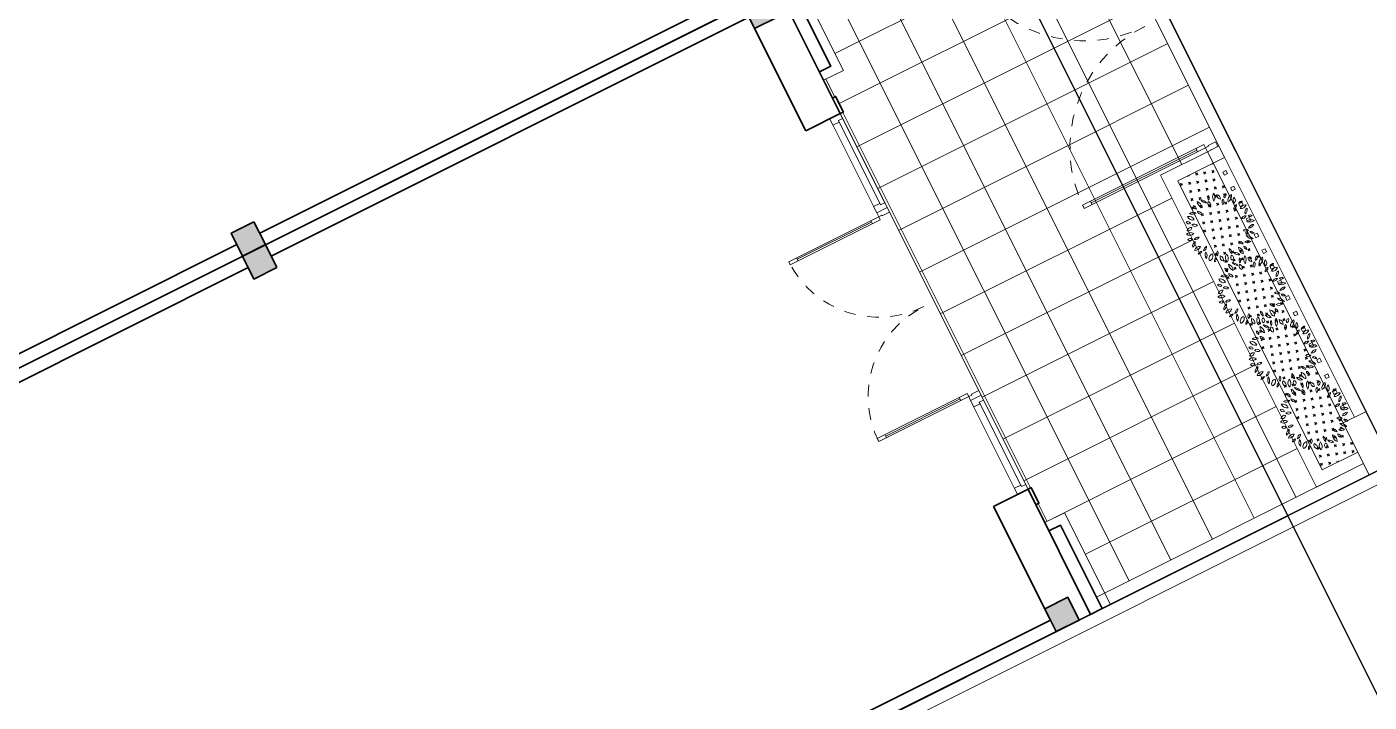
# Model space of a CAD drawing. Header units: millimetres. Extents: x 567980 to 569372, y 2065777 to 2066674.
# Drawn here: x 568890.78 to 568902.29, y 2066355.94 to 2066361.73 of the extents above; entities that cross this region are included whole.
import ezdxf
from ezdxf.xclip import XClip

# ---------------------------------------------------------------- set-up
doc = ezdxf.new("R2010")
doc.units = ezdxf.units.MM
doc.linetypes.add('CENTER', pattern=[3, 1.5, -0.5, 0.5, -0.5])
doc.linetypes.add('HIDDEN2', pattern=[0.1875, 0.125, -0.0625])
for name, color, linetype, lineweight in [('A-CAY', 76, 'Continuous', 13), ('A-COT VACH', 2, 'Continuous', 35), ('A-CUA', 25, 'Continuous', 5), ('A-HATCH', 251, 'Continuous', 5), ('A-NET THAY', 125, 'Continuous', 18), ('A-TUONG', 255, 'Continuous', 35), ('boDnv', 54, 'Continuous', 25)]:
    doc.layers.add(name, color=color, linetype=linetype, lineweight=lineweight)
for name, color, linetype in [('ChiaLo', 128, 'CENTER'), ('datOlienke', 42, 'Continuous'), ('LoLK', 6, 'Continuous'), ('QH', 7, 'Continuous'), ('ViaHeS', 32, 'Continuous')]:
    doc.layers.add(name, color=color, linetype=linetype)
doc.styles.add('rms', font='romans.shx', dxfattribs={"width": 0.7, "bigfont": 'vns.shx'})
doc.linetypes.add('ADL', pattern='A,0.125,-0.15,["++",rms,S=0.5,R=0,X=0,Y=-0.2245],-1.35,1.125', length=2.75)

# ---------------------------------------------------------------- blocks, each defined once
blk = doc.blocks.new('NEN')
at = {"layer": 'boDnv', "color": 10, "linetype": 'ADL', "ltscale": 0.25}
blk.add_lwpolyline([(183.1000518419314, -44.00051056360826), (207.084434135817, -30.04647894273512), (208.9432025138522, -23.81880578841083), (166.8907636174699, 60.26124556688592), (160.8205677996157, 62.46321092476137), (135.4051013182616, 51.38498669466935), (133.3512845874066, 45.72319474746473), (177.3711863950593, -42.29062090371735)], close=True, dxfattribs=at)
at = {"layer": 'ChiaLo', "ltscale": 5}
for points in [[(167.8871308831731, -25.56364891934209), (202.3205440560123, -8.34185873134993)], [(170.5710462371353, -30.92989512812346), (205.0044594099745, -13.70810494013131)]]:
    blk.add_lwpolyline(points, dxfattribs=at)
at = {"layer": 'datOlienke'}
blk.add_lwpolyline([(183.2288064891472, -45.08253165264614), (207.929454328143, -30.71177918626927), (210.0146404663101, -23.72550919861533), (167.6067212887574, 61.06529285456054), (160.7866246973863, 63.53928494360298), (134.6115844668821, 52.12997380155139), (132.2646801321534, 45.66022220952436), (176.6704280944541, -43.12505795946345)], close=True, dxfattribs=at)
at = {"layer": 'LoLK'}
for points in [[(202.3205440561287, -8.3418587311171), (199.6366287020501, -2.975612522335723), (183.0907028913498, -11.25101819681004), (185.7746182455448, -16.61726440605707)], [(205.0044594102073, -13.70810494013131), (202.3205440560123, -8.34185873134993), (185.7746182456613, -16.61726440628991), (188.4585335995071, -21.98351061483845)], [(210.0146404663101, -23.72550919908099), (205.0044594099745, -13.70810493989848), (196.5079029127955, -17.95763758360408), (204.023443931248, -32.9842826819513), (207.9294543283759, -30.71177918720059)]]:
    blk.add_lwpolyline(points, close=True, dxfattribs=at)
at = {"layer": 'ViaHeS'}
blk.add_lwpolyline([(183.2288064891472, -45.08253165264614), (207.929454328143, -30.71177918626927), (210.0146404663101, -23.72550919861533), (167.6067212887574, 61.06529285456054), (160.7866246973863, 63.53928494360298), (134.6115844668821, 52.12997380155139), (132.2646801321534, 45.66022220952436), (176.6704280944541, -43.12505795946345)], close=True, dxfattribs=at)
blk = doc.blocks.new('NEN NO1')
at = {"layer": 'datOlienke'}
blk.add_lwpolyline([(4.684403039282188, 4.990029911976308), (2.88064504833892, 33.50997008080594), (-2.434951908420771, 38.49999999674037), (-97.23954948573373, 38.49999999976717), (-102.5029849235434, 33.50694464612752), (-104.0073882085271, 4.993055354105309), (-99.27082364656962, 0), (-3.492459654808044e-09, -3.725290298461914e-09)], close=True, dxfattribs=at)
at = {"layer": 'LoLK'}
for points in [[(-19.6354118231684, 38.4999999969732), (-25.6354118231684, 38.49999999743886), (-25.63541182433255, 19.9999999969732), (-19.63541182363406, 19.99999999674037)], [(-13.63541182270274, 38.4999999969732), (-19.63541182293557, 38.4999999969732), (-19.63541182340123, 19.99999999674037), (-13.63541182363406, 19.99999999650754)], [(-2.43495190795511, 38.49999999650754), (-13.6354118231684, 38.49999999674037), (-13.63541182363406, 28.9999999969732), (3.165880379965529, 28.99999999604188), (2.880645049503073, 33.50997008034028)]]:
    blk.add_lwpolyline(points, close=True, dxfattribs=at)
blk = doc.blocks.new('cot 220')
at = {"layer": 'A-COT VACH'}
h = blk.add_hatch(color=256, dxfattribs=at)
h.dxf.hatch_style = 1
h.paths.add_polyline_path([(110.0000037951395, 109.9999999980937), (-109.9999962048605, 109.9999999980937), (-109.9999962048605, -110.0000000019063), (110.0000037951395, -110.0000000019063)])
blk.add_lwpolyline([(-109.9999962048605, -110.0000000019063), (110.0000037951395, -110.0000000019063), (110.0000037951395, 109.9999999980937), (-109.9999962048605, 109.9999999980937)], close=True, dxfattribs=at)
blk = doc.blocks.new('*U305')
for p, q in [((89.99999999999977, -100.0000000000003), (50, -100.0000000000002)), ((69.99999999999977, -100.0000000000002), (69.99999999999777, -1049.99999999752)), ((2309.999999995038, -100.0000000000036), (2349.999999995038, -100.0000000000038)), ((2329.999999995038, -100.0000000000037), (2329.999999995037, -1049.999999997523)), ((89.99999999999777, -1049.99999999752), (49.99999999999778, -1049.99999999752)), ((2309.999999995037, -1049.999999997523), (2349.999999995037, -1049.999999997523))]:
    blk.add_line(p, q)
for points in [[(2.067033413120839e-13, 133.3333333333338), (60.00000000000043, 133.3333333333336), (60.00000000000023, 39.99999999999983), (50.00000000000023, 39.99999999999986), (50, -1.13686837721616e-13), (0, 0)], [(2399.999999995039, 133.3333333333299), (2339.999999995039, 133.3333333333302), (2339.999999995039, 39.99999999999618), (2349.999999995039, 39.99999999999615), (2349.999999995039, -3.857601107227621e-12), (2399.999999995039, -3.999709654379641e-12)], [(50, -1.13686837721616e-13), (90, -2.273736754432321e-13), (89.99999999999754, -1149.99999999752), (49.99999999999778, -1149.99999999752)], [(2349.999999995039, -3.857601107227621e-12), (2309.999999995039, -3.715492560075601e-12), (2309.999999995037, -1149.999999997522), (2349.999999995037, -1149.999999997523)]]:
    blk.add_lwpolyline(points, close=True)
at = {"linetype": 'HIDDEN2'}
for centre, radius, start, end in [((49.99999999969573, 4.86714022619313e-10), 1149.999999998287, 270.0000392677513, 7.802421844452145e-15), ((2349.999999996896, 2.001691903135449e-09), 1149.999999999798, 180, 269.9999607322483)]:
    blk.add_arc(centre, radius, start, end, dxfattribs=at)
blk = doc.blocks.new('cot gia md a1')
at = {"layer": 'A-NET THAY'}
blk.add_lwpolyline([(880.0000001080334, 0), (880.0000001080334, -190), (0, -190), (0, -110)], dxfattribs=at)
at = {"layer": 'A-TUONG'}
blk.add_lwpolyline([(800.0000001080334, 0), (800.0000001080334, -110), (0, -110), (0, 0)], dxfattribs=at)
blk = doc.blocks.new('phao cua chinh mb a1')
at = {"layer": 'A-TUONG'}
blk.add_lwpolyline([(0, 0), (0, -30), (-150, -30), (-150, 0)], dxfattribs=at)
blk = doc.blocks.new('TRU CONG')
at = {"layer": 'A-NET THAY'}
blk.add_lwpolyline([(0, 0), (500, 0), (500, 220), (0, 220)], close=True, dxfattribs=at)
blk = doc.blocks.new('*U304')
for p, q in [((90.00000000000476, 1450), (50.00000000000477, 1450.000000000001)), ((70.0000000000003, 99.9999999999998), (70.00000000000476, 1450.000000000001)), ((3110.000000000006, 1449.999999999989), (3150.000000000006, 1449.999999999989)), ((3130.000000000001, 99.99999999998832), (3130.000000000006, 1449.999999999989)), ((90.0000000000003, 99.9999999999998), (50.00000000000053, 99.99999999999991)), ((3110.000000000001, 99.99999999998838), (3150.000000000001, 99.99999999998832))]:
    blk.add_line(p, q)
for points in [[(50, -1.4210854715202e-13), (90, -2.557953848736361e-13), (90.00000000000506, 1550.000000000001), (50.00000000000531, 1550.000000000001)], [(3150.000000000002, -1.159605744760484e-11), (3110.000000000002, -1.153921402874403e-11), (3110.000000000007, 1549.999999999988), (3150.000000000007, 1549.999999999989)], [(-5.028978692931289e-13, -133.3333333333338), (59.99999999999972, -133.3333333333339), (60.00000000000001, -40.00000000000014), (50.00000000000001, -40.00000000000011), (50, -1.4210854715202e-13), (0, 0)], [(3200.000000000001, -133.3333333333456), (3140.000000000001, -133.3333333333456), (3140.000000000002, -40.0000000000116), (3150.000000000002, -40.00000000001161), (3150.000000000002, -1.159605744760484e-11), (3200.000000000002, -1.173816599475686e-11)]]:
    blk.add_lwpolyline(points, close=True)
at = {"linetype": 'HIDDEN2'}
for centre, radius, start, end in [((49.9999999995899, -6.563141141668893e-10), 1550.000000001035, 0, 89.99996073224827), ((3150.000000002504, -2.714727997954469e-09), 1550.000000003072, 90.00003926775115, 180)]:
    blk.add_arc(centre, radius, start, end, dxfattribs=at)
blk = doc.blocks.new('*U336')
at = {"layer": 'A-NET THAY'}
blk.add_lwpolyline([(-0.015, -0.015), (0.015, -0.015), (0.015, 0.015), (-0.015, 0.015)], close=True, dxfattribs=at)
blk = doc.blocks.new('*U337')
at = {"layer": 'A-NET THAY', "color": 0, "linetype": 'ByBlock', "lineweight": -2, "transparency": 16777216}
for p in [(0, 0), (0.15, 0), (0.3, 0), (0.45, 0), (0.6, 0), (0.75, 0), (0.8999999999999999, 0), (1.05, 0), (1.2, 0), (1.35, 0), (1.5, 0), (1.65, 0), (1.8, 0), (1.95, 0), (2.1, 0), (2.25, 0)]:
    blk.add_blockref('*U336', p, dxfattribs=at)
blk = doc.blocks.new('mb-cay40')
at = {"color": 0, "linetype": 'ByBlock'}
for centre, radius, start, end in [((-426.9131589077006, 693.7752466762759), 54.12369999999999, 146.8150690002197, 244.0193430003837), ((-495.9196589076018, 674.7454466763011), 54.12369999999999, 326.8150690002197, 64.01934300038363), ((-299.5701589075907, 710.3054466762878), 100.1777, 149.4737229998766, 231.7585850006217), ((-447.8704589076224, 682.5084466762783), 100.1777, 329.4737229998766, 51.75858500062168), ((-230.6878589075932, 779.3904466762833), 98.06469999999999, 192.3059549999538, 259.6848969996826), ((-344.058958907699, 662.0099466762913), 98.06469999999999, 12.30595499995376, 79.68489699968265), ((-136.2343589076481, 736.8957466763095), 62.92479999999998, 125.4093320002077, 202.7100880001333), ((-230.740058907686, 763.8882466762698), 62.92479999999998, 305.4093320002077, 22.71008800013334), ((16.26654109236551, 684.2603466763248), 136.5301, 133.811686000385, 194.307733999988), ((-210.5471589076042, 749.0423466762695), 136.5301, 313.811686000385, 14.30773399998799), ((112.6560410923557, 711.3373466763078), 137.2196, 163.4642290000644, 212.7905639999698), ((-134.2428589076444, 676.0780466762808), 137.2196, 343.4642290000643, 32.79056399996983), ((138.3718410924193, 615.5002466762926), 80.63699999999999, 104.100357000399, 168.4650159999594), ((39.71864109238959, 709.8323466762886), 80.63699999999999, 284.100357000399, 348.4650159999595), ((-653.7485589076532, 502.9852466762604), 44.2471, 163.4933459999228, 274.4697339999847), ((-692.7238589076442, 471.4445466763245), 44.2471, 343.4933459999227, 94.46973399998471), ((-651.1445589076611, 493.6793466763265), 98.14920000000001, 3.318928999847402, 83.19036500059372), ((-541.5223589077068, 596.8183466762894), 98.14920000000001, 183.3189289998474, 263.1903650005937), ((-554.1702589076594, 555.716446676277), 69.85239999999999, 25.45365099951863, 116.6851969996846), ((-522.4680589076888, 648.1498466762605), 69.85239999999999, 205.4536509995186, 296.6851969996846), ((-390.4405589076341, 597.053746676309), 66.85079999999999, 168.8066020001733, 257.6390980002616), ((-470.3303589076386, 544.7297466762902), 66.85079999999999, 348.8066020001733, 77.63909800026163), ((-147.5025589076395, 637.821246676278), 79.6564, 145.524785000142, 220.8327340004014), ((-273.4387589076068, 630.8271466763035), 79.6564, 325.524785000142, 40.83273400040141), ((48.89724109234521, 562.139746676261), 68.7981, 103.8913859995158, 198.9039470000852), ((-32.70725890767062, 606.6362466762985), 68.7981, 283.8913859995158, 18.90394700008519), ((230.3510410923918, 506.037146676299), 141.3623, 100.3005049996434, 160.4476489999013), ((71.86314109229716, 692.4305466762962), 141.3623, 280.3005049996434, 340.4476489999013), ((259.9547410923115, 520.9738466762719), 76.85969999999999, 122.5817349996012, 207.1799879998302), ((150.1931410923426, 550.6291466762632), 76.85969999999999, 302.5817349996012, 27.17998799983019), ((299.7197410923836, 426.0202466763112), 53.529, 59.98145400028278, 155.6675900001146), ((277.7252410923538, 494.4245466762877), 53.529, 239.9814540002828, 335.6675900001146), ((-694.8229589076363, 365.1617466763128), 95.9612, 210.9482359996829, 290.5783940005535), ((-743.3930589076772, 225.974346676303), 95.9612, 30.9482359996829, 110.5783940005535), ((-680.1407589076553, 301.4285466763176), 101.6635, 69.72013800080484, 135.6489100005381), ((-717.600058907643, 467.8581466763062), 101.6635, 249.7201380008048, 315.6489100005381), ((-620.4297589075868, 356.9077466762828), 75.7726, 22.57230600034306, 98.33354300080866), ((-561.4437589076697, 460.9655466763143), 75.7726, 202.5723060003431, 278.3335430008087), ((213.0515410923108, 368.6593466762861), 79.60759999999999, 86.02821900006174, 161.3697619999351), ((143.1294410924311, 473.5071466763002), 79.60759999999999, 266.0282190000617, 341.3697619999351), ((281.8093410923029, 453.3035466762885), 110.2473, 244.7352629998049, 320.5781150000673), ((319.9207410923555, 283.5921466762593), 110.2473, 64.73526299980486, 140.5781150000674), ((359.2284410923021, 242.1056466762602), 79.1061, 90.25287400078554, 173.52208300028), ((280.2783410924312, 330.1357466762784), 79.1061, 270.2528740007856, 353.5220830002799), ((-736.4670589076995, 276.7996466763216), 75.60229999999999, 224.257649999822, 288.5926610007619), ((-766.5091589076037, 152.3813466762949), 75.60229999999999, 44.25764999982202, 108.5926610007619), ((-659.0736589076696, 39.63904667626048), 110.8102, 100.8761589997203, 165.4479130002026), ((-787.2373589075869, 176.3009466762742), 110.8102, 280.8761589997204, 345.4479130002026), ((-689.6452589076944, -39.14615332373069), 87.35799999999999, 54.97446299936808, 151.3792250002424), ((-716.1905589076923, 74.23634667632723), 87.35799999999999, 234.9744629993681, 331.3792250002423), ((-649.4696589076193, 256.585046676264), 83.90719999999999, 240.5094849996896, 309.291989999972), ((-637.6392589076131, 118.6108466762598), 83.90719999999999, 60.50948499968955, 129.291989999972), ((158.9131410923146, -75.04515332368464), 77.31559999999999, 28.80716499994626, 103.9198800002828), ((208.0612410923932, 37.25554667630786), 77.31559999999999, 208.8071649999463, 283.9198800002828), ((242.9923410922929, 141.0472466762949), 78.02799999999999, 58.87476400066763, 131.2135240002623), ((231.9157410923508, 266.539646676305), 78.02799999999999, 238.8747640006676, 311.2135240002623), ((313.8222410924209, -58.64165332372795), 90.3688, 71.37116600059133, 141.7535400000561), ((271.7177410924342, 82.93484667628945), 90.3688, 251.3711660005913, 321.7535400000561), ((349.6776410924213, 166.3968466762817), 97.6447, 209.1951970002367, 286.7189010004093), ((292.527541092335, 25.24994667626743), 97.6447, 29.19519700023669, 106.7189010004093), ((344.0384410923289, 142.0358466763282), 53.57989999999999, 28.1981360000389, 112.1917869993301), ((371.0219410923892, 216.9645466762668), 53.57989999999999, 208.1981360000389, 292.1917869993301), ((-674.8470589076169, -123.2118533237299), 70.02329999999999, 71.8192460004174, 140.0817599994504), ((-706.7037589076499, -11.75075332372944), 70.02329999999999, 251.8192460004175, 320.0817599994504), ((-557.1729589076713, -163.3047533236968), 77.98479999999999, 113.475291999382, 203.4559599999777), ((-659.7790589075885, -122.8160533237024), 77.98479999999999, 293.475291999382, 23.45595999997768), ((-551.4629589076503, -83.00365332367801), 74.9971, 87.17243399982254, 157.2364690000009), ((-616.9188589076803, 20.92074667628185), 74.9971, 267.1724339998225, 337.2364690000009), ((-604.7676589076873, -147.1679533237184), 106.605, 271.6327640008068, 352.0267889999677), ((-496.1556589076645, -268.5169533236767), 106.605, 91.63276400080674, 172.0267889999677), ((-341.8780589076923, -220.9033533237016), 95.91319999999999, 122.8873139993626, 186.7253339999508), ((-489.2111589075648, -151.593553323728), 95.91319999999999, 302.8873139993626, 6.725333999950768), ((-132.5331589076959, -236.0941533236837), 75.353, 148.7876610002004, 221.5977110001933), ((-253.3297589076974, -247.0719533237279), 75.353, 328.7876610002005, 41.59771100019329), ((69.87894109232002, -150.8368533236935), 70.3103, 173.6499809998805, 254.6514450005405), ((-18.61045890764217, -210.8629533236744), 70.3103, 353.6499809998805, 74.65144500054049), ((113.3978410923155, -289.9039533237083), 96.71849999999999, 38.69621399990353, 106.2415449999098), ((161.8329410923761, -136.5778533236808), 96.71849999999999, 218.6962139999035, 286.2415449999098), ((132.8601410923875, -212.990753323691), 116.145, 6.548685999897183, 76.89113199944619), ((274.5892410923552, -86.62635332370701), 116.145, 186.5486859998972, 256.8911319994462), ((296.2157410923683, -68.1395533237228), 50.671, 179.2557220000184, 267.628659000778), ((243.4524410924059, -118.1089533236882), 50.671, 359.2557220000184, 87.62865900077804), ((-472.8800589076418, -293.5357533236747), 49.2563, 76.54190599947391, 193.4774260002929), ((-509.3162589076674, -257.1117533236902), 49.2563, 256.541905999474, 13.4774260002929), ((-314.2852589076501, -280.7871533237339), 91.05040000000001, 159.1169869998805, 230.3606240003511), ((-457.4404589076003, -318.4468533237086), 91.05040000000001, 339.1169869998805, 50.36062400035106), ((-220.1570589075855, -348.4649533237389), 108.6658, 122.1169890002436, 201.7275269999994), ((-378.8747589077102, -296.6562533236793), 108.6658, 302.1169890002436, 21.72752699999944), ((-170.4776589077082, -363.9031533237066), 62.5472, 129.7475050000398, 206.070901000292), ((-266.6537589076324, -343.3009533236764), 62.5472, 309.7475050000398, 26.07090100029198), ((-61.47215890765074, -280.976453323703), 84.6027, 185.3195600000323, 260.4189679996705), ((-159.7919589076482, -372.2426533237012), 84.6027, 5.31956000003229, 80.41896799967047), ((99.92604109243257, -278.0229533236925), 148.0051, 165.2071100000012, 218.3217489999558), ((-159.2895589076797, -332.0080533237124), 148.0051, 345.2071100000012, 38.32174899995582), ((110.3971410924278, -276.4030533237237), 64.3426, 156.7754189998254, 231.2879720002375), ((11.02814109236351, -301.2369533236779), 64.3426, 336.7754189998254, 51.28797200023745)]:
    blk.add_arc(centre, radius, start, end, dxfattribs=at)
blk = doc.blocks.new('*U334')
at = {"layer": 'A-CAY', "xscale": 0.0005, "yscale": 0.0005, "zscale": 0.0005, "rotation": 296.5718179110141}
blk.add_blockref('mb-cay40', (-0.04405994703096804, -0.1336660716145052), dxfattribs=at)
blk = doc.blocks.new('*U335')
at = {"layer": 'A-NET THAY', "color": 0, "linetype": 'ByBlock', "lineweight": -2, "transparency": 16777216}
for p in [(0, 0), (0.6, 0), (1.2, 0), (1.8, 0)]:
    blk.add_blockref('*U334', p, dxfattribs=at)
blk = doc.blocks.new('*U303')
at = {"ltscale": 10}
for p, q in [((900.0000000018626, 0), (0, 0)), ((855.0000000018626, -60), (45, -60)), ((855.0000000018626, -100), (45, -100))]:
    blk.add_line(p, q, dxfattribs=at)
for points in [[(0, -100), (45, -100), (45, -60), (60, -60), (60, 0), (0, 0)], [(900.0000000018626, -100), (855.0000000018626, -100), (855.0000000018626, -60), (840.0000000018626, -60), (840.0000000018626, 0), (900.0000000018626, 0)]]:
    blk.add_lwpolyline(points, close=True, dxfattribs=at)
blk = doc.blocks.new('MBT1 A18N')
at = {"layer": 'A-HATCH'}
h = blk.add_hatch(dxfattribs=at)
h.set_pattern_fill('SQRTMPLT', color=256, scale=0.4000000000000001, angle=180, pattern_type=2)
h.set_pattern_definition([(180, (410.5170677076094, 64.98982096649706), (-2.775557561562891e-17, -0.4), []), (270, (410.5170677076094, 64.98982096649706), (0.4000000000000001, -5.551115123125783e-17), [])])
h.paths.add_polyline_path([(-5.890000000363216, 15.80000001098961), (-5.120000000111759, 15.80000001075678), (-5.12000000057742, 15.6099960107822), (-4.950000000186265, 15.60999601054937), (-4.950000000419095, 15.64000001060776), (-4.800000000279397, 15.64000001060776), (-4.800000000512227, 15.60999601101503), (-1.200000000186265, 15.61000001081266), (-1.200000000419095, 15.64000001084059), (-1.050000000512227, 15.64000001060776), (-1.050000000279397, 15.61000001081266), (-0.8800000005867332, 15.61000001081266), (-0.8800000003539026, 15.80000001075678), (-0.1100000003352761, 15.80000001075678), (-0.1100000003352761, 17.82999601052143), (-3.100000000325963, 17.82999601075426), (-3.100000000093132, 18.27999601070769), (-3.100000000325963, 18.38999601081014), (-5.500000000232831, 18.38999601081014), (-5.500000000465661, 18.27999601070769), (-5.890000000130385, 18.27999601070769)])
at = {"layer": 'A-HATCH', "true_color": 0x46cb3a}
h = blk.add_hatch(dxfattribs=at)
h.set_pattern_fill('CROSS', color=95, scale=0.2, angle=116.5718179110141, double=1)
h.set_pattern_definition([(116.5718179110141, (410.5170677076094, 64.98982096649706), (-0.06708467969339164, 0.02235275711036667), [0.025, -0.075]), (206.5718179110141, (410.5226558970753, 65.00659213610925), (-0.02235275711036667, -0.06708467969339164), [0.02499999999999998, -0.07499999999999993])])
h.paths.add_polyline_path([(-2.990000000223517, 17.9399960108567), (-0.2200000004377216, 17.93999601062387), (-0.220000000204891, 18.27999601070769), (-2.989999999990687, 18.27999601094052)])
at = {"layer": 'A-NET THAY'}
for p, q in [((-0.5000000004656613, 18.49999601091258), (-5.500000000232831, 18.49999601091258)), ((-3.100000000325963, 18.38999601081014), (-5.500000000232831, 18.38999601081014)), ((-1.200000000186265, 15.61000001081266), (-4.800000000512227, 15.60999601101503))]:
    blk.add_line(p, q, dxfattribs=at)
for points in [[(-0.5000000004656613, 18.38999601081014), (-3.100000000325963, 18.38999601081014), (-3.100000000093132, 18.27999601070769), (-0.5000000004656613, 18.27999601094052)], [(-2.990000000223517, 18.38999601057731), (-3.100000000325963, 18.38999601081014), (-3.100000000093132, 18.27999601070769), (-2.989999999990687, 18.27999601094052)], [(-0.1100000001024455, 18.27999601070769), (-3.100000000093132, 18.27999601070769), (-3.100000000325963, 17.82999601075426), (-0.1100000003352761, 17.82999601052143)], [(0, 18.27999601070769), (0, 15.72000001068227), (-0.1100000001024455, 15.72000001068227), (-0.1100000001024455, 18.27999601070769)]]:
    blk.add_lwpolyline(points, close=True, dxfattribs=at)
blk.add_lwpolyline([(-2.989999999990687, 18.27999601094052), (-2.990000000223517, 17.9399960108567), (-0.2200000004377216, 17.93999601062387), (-0.220000000204891, 18.27999601070769)], dxfattribs=at)
at = {"layer": 'A-TUONG'}
for p, q in [((-4.800000000512227, 15.60999601101503), (-6, 15.60999601054937)), ((-4.800000000512227, 15.60999601101503), (-4.800000000279397, 15.27999601070769)), ((-1.200000000186265, 15.61000001081266), (-1.200000000419095, 15.27999601070769)), ((0, 15.61000001081266), (-1.200000000186265, 15.61000001081266)), ((-6.000000001164153, 2.000000000232831), (-6.000000000931323, 15.50000001071021)), ((0, 15.50000001071021), (-2.328306436538696e-10, 2.000000000232831)), ((-5.890000001294538, 10.70000001089647), (-5.890000001061708, 15.28000001097098)), ((-5.890000000596046, 15.27999601070769), (-4.800000000279397, 15.27999601070769)), ((-0.1099999998696148, 15.27999601070769), (-1.200000000419095, 15.27999601070769)), ((-0.1100000001024455, 15.28000001073815), (-0.1100000001024455, 10.70000001066364)), ((-5.890000001294538, 7.020000000484288), (-5.890000000828877, 10.48000001069158))]:
    blk.add_line(p, q, dxfattribs=at)
at = {"layer": 'A-COT VACH', "xscale": 0.0009999999999999998, "yscale": 0.0009999999999999998, "zscale": 0.0009999999999999998, "rotation": 180}
for p in [(-5.889999996870756, 15.39000001084059), (-0.1099999961443245, 15.39000001084059), (-5.889999997336417, 10.59000001079403)]:
    blk.add_blockref('cot 220', p, dxfattribs=at)
at = {"layer": 'A-CUA', "extrusion": (0, 0, -1)}
for name, p, xscale, yscale, zscale, rotation in [('*U304', (3.100000000093132, 18.27999601070769), -0.0007500000000000044, 0.0007500000000000044, -0.0007500000000000044, 180), ('*U305', (2.100000000093132, 15.51000001188368), 0.0007500000000000042, 0.0007500000000000042, -0.0007500000000000042, 1.714749673421941e-09)]:
    blk.add_blockref(name, p, dxfattribs=dict(at, xscale=xscale, yscale=yscale, zscale=zscale, rotation=rotation))
at = {"layer": 'A-CUA', "yscale": 0.001, "zscale": 0.001, "rotation": 179.9999999982853}
for p, xscale in [((-4.800000000512227, 15.51000001165085), -0.001), ((-1.200000000419095, 15.51000001141801), 0.001)]:
    blk.add_blockref('*U303', p, dxfattribs=dict(at, xscale=xscale))
at = {"layer": 'A-NET THAY', "rotation": 180}
for name, p in [('*U335', (-0.6697601983323693, 18.0867836556863)), ('*U337', (-0.6200000001117587, 18.3349960106425))]:
    blk.add_blockref(name, p, dxfattribs=at)
at = {"layer": 'A-NET THAY', "yscale": 0.0009999999999999998, "rotation": 180}
for name, p, xscale, zscale in [('TRU CONG', (0, 18.49999601091258), 0.0009999999999999998, 0.0009999999999999998), ('cot gia md a1', (-6.000000000465661, 15.61000001081266), -0.0009999999999999998, 0.001), ('cot gia md a1', (0, 15.61000001081266), 0.0009999999999999998, 0.0009999999999999998), ('phao cua chinh mb a1', (-4.800000000279397, 15.61000001081266), -0.0009999999999999998, 0.001), ('phao cua chinh mb a1', (-1.200000000186265, 15.61000001081266), 0.0009999999999999998, 0.0009999999999999998)]:
    blk.add_blockref(name, p, dxfattribs=dict(at, xscale=xscale, zscale=zscale))
blk = doc.blocks.new('MBT1 NO1')
at = {"layer": 'LoLK'}
for name, p in [('MBT1 A18N', (-13.63541181036271, 20.00000000256114)), ('NEN NO1', (3.492459654808044e-09, 3.725290298461914e-09))]:
    blk.add_blockref(name, p, dxfattribs=at)
at = {"layer": 'LoLK', "xscale": -1}
blk.add_blockref('MBT1 A18N', (-25.63541181199253, 20.00000000256114), dxfattribs=at)
blk = doc.blocks.new('rkg4')
at = {"layer": 'A-NET THAY'}
for points in [[(4.470348358154297e-07, -13827.60353464281), (5.438923835754395e-07, -16833.59753755307), (6009.970084756613, -16453.49394999737), (11000.00000015646, -11137.89699293872), (10999.99999998137, -1.00713805295527e-07), (0, -2.460001269355416e-07), (6.426125764846802e-08, -2000)], [(3820.469334402122, -16561.91008863728), (5996.225200431421, -16424.30331210847), (10970.00000015646, -11126.02201144501), (10969.9999999823, -30.00000010110671), (30.00000000093132, -30.00000024560723), (30.00000006426126, -1999.999999999112)], [(3817.31336481683, -16512.00978948013), (5973.317059887573, -16375.65224896051), (10920.00000015553, -11106.2303756216), (10919.9999999823, -80.0000001017761), (80.00000000279397, -80.00000024493784), (80.00000006519258, -1999.999999997643)], [(110.0000004470348, -13820.64652919267), (110.0000005401671, -16716.4207520052), (5959.572175562382, -16346.46161107162), (10890.00000015553, -11094.35539412788), (10889.99999998324, -110.000000102169), (110.0000000037253, -110.0000002445449), (110.0000000651926, -1999.999999996755)]]:
    blk.add_lwpolyline(points, dxfattribs=at)
blk = doc.blocks.new('CUM CONG A3-A3.1-A6-A7')
at = {"layer": 'QH', "xscale": 0.001, "yscale": 0.001, "zscale": 0.001}
blk.add_blockref('rkg4', (29.00000000919681, -9.313225746154785e-10), dxfattribs=at)
blk = doc.blocks.new('r n2')
at = {"layer": 'A-NET THAY'}
for points in [[(0.5459952568635345, 15094.41820773657), (0.5459952261298895, 17094.41759825975), (9500.54599645827, 17094.41759779595), (9500.545996001922, 5490.279936391045), (4507.490641639568, 226.8444994661259), (0.5459954896941781, -10.94355722598266), (0.5459954431280494, 3004.871400991804)], [(110.5459952568635, 15094.41820773657), (110.5459952279925, 16984.4175982544), (9390.545996453613, 16984.41759780131), (9390.545996003784, 5534.154278322821), (4457.881658456288, 334.3801059775287), (110.5459954878315, 105.0130779246101), (110.545995443128, 3004.871400991804)]]:
    blk.add_lwpolyline(points, dxfattribs=at)
blk = doc.blocks.new('MB CONG KHU A')
at = {"layer": 'A-NET THAY', "xscale": 0.001, "yscale": 0.0009847864248098304, "zscale": 0.001, "rotation": 26.57181789912775}
blk.add_blockref('r n2', (156.6391024379991, 98.03554501570761), dxfattribs=at)
at = {"layer": 'LoLK'}
ref = blk.add_blockref('CUM CONG A3-A3.1-A6-A7', (123.1724055062514, 100.1197431974579), dxfattribs=dict(at, rotation=26.57180110630141))
XClip(ref).set_block_clipping_path([(4.656612873077393e-10, 0.0022573473397642374), (29.000000010011718, -1.1641532182693481e-09), (29.00000001047738, -16.83359754504636), (28.642007475020364, -17.977873174240813), (4.119147074175999, -19.215879885014147), (-1.0736700578127056, -14.556867795996368), (-0.7457809168845415, -0.7707536346279085)])

msp = doc.modelspace()

# ---------------------------------------------------------------- block references
at = {"layer": 'boDnv'}
msp.add_blockref('NEN', (568697.4807461541, 2066371.697269554), dxfattribs=at)

# ---------------------------------------------------------------- next in the draw order: block references
at = {"layer": 'LoLK', "rotation": 296.5718179020918}
msp.add_blockref('MBT1 NO1', (568874.1511741842, 2066328.57221157), dxfattribs=at)

# ---------------------------------------------------------------- next in the draw order: block references
at = {"layer": 'LoLK'}
msp.add_blockref('MB CONG KHU A', (568744.8793870007, 2066240.647631037), dxfattribs=at)

doc.saveas('drawing.dxf')
